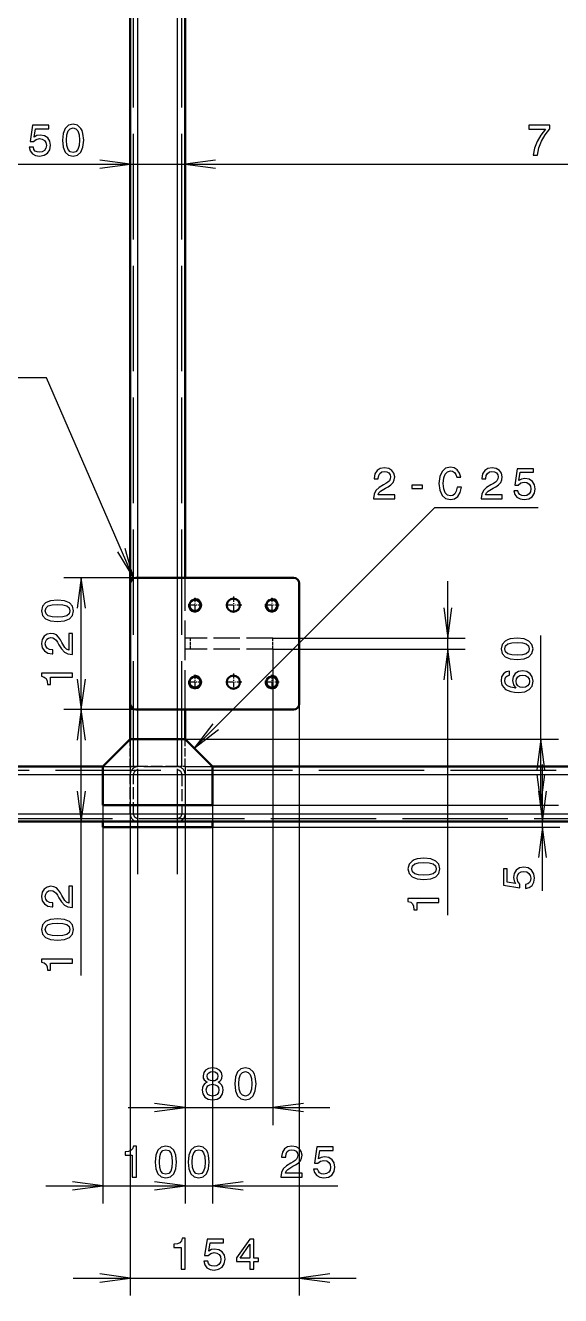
# Model space of a CAD drawing. Extents: x 0 to 1189, y 0 to 841.
# Drawn here: x 641.9 to 702.8, y 385.5 to 530.1 of the extents above; entities that cross this region are included whole.
import ezdxf

# ---------------------------------------------------------------- set-up
doc = ezdxf.new("R2010")
doc.units = 0
doc.linetypes.add('DASHDOT', pattern=[18.5, 12, -3, 0.5, -3])
doc.linetypes.add('DASHED', pattern=[15, 12, -3])

msp = doc.modelspace()

# ---------------------------------------------------------------- linework, layer by layer
at = {"color": 7, "linetype": 'DASHDOT', "lineweight": 25}
for p, q in [((654.67, 433.47), (654.67, 580.47)), ((659.17, 433.47), (659.17, 580.47)), ((139.37, 444.84), (804.47, 444.84)), ((132.92, 440.34), (810.92, 440.34))]:
    msp.add_line(p, q, dxfattribs=at)
at = {"color": 7, "linetype": 'DASHED', "lineweight": 25}
for p, q in [((654.17, 445.72), (654.17, 568.22)), ((654.67, 445.72), (654.67, 568.22)), ((654.67, 445.72), (654.67, 568.22)), ((654.67, 445.72), (654.67, 568.22)), ((659.17, 445.72), (659.17, 568.22)), ((659.17, 445.72), (659.17, 568.22)), ((659.17, 445.72), (659.17, 568.22)), ((659.67, 445.72), (659.67, 568.22)), ((195.29, 445.34), (748.54, 445.34)), ((194.79, 444.84), (749.04, 444.84)), ((194.79, 444.84), (749.04, 444.84)), ((194.79, 444.84), (749.04, 444.84)), ((189.79, 439.84), (754.04, 439.84)), ((190.29, 440.34), (753.54, 440.34)), ((190.29, 440.34), (753.54, 440.34)), ((190.29, 440.34), (753.54, 440.34))]:
    msp.add_line(p, q, dxfattribs=at)
at = {"color": 7, "lineweight": 50}
for p, q in [((653.79, 466.6), (653.79, 565.09)), ((660.04, 467.22), (660.04, 565.09)), ((672.42, 467.22), (654.42, 467.22)), ((653.79, 466.59), (653.79, 452.84)), ((673.04, 452.84), (673.04, 466.59)), ((653.79, 448.84), (653.79, 452.84)), ((654.42, 452.22), (672.42, 452.22)), ((660.04, 448.84), (660.04, 452.22)), ((653.79, 448.84), (650.67, 445.72)), ((660.04, 448.84), (653.79, 448.84)), ((663.17, 445.72), (660.04, 448.84)), ((616.79, 445.72), (650.67, 445.72)), ((650.67, 445.72), (650.67, 441.34)), ((663.17, 445.72), (715.04, 445.72)), ((663.17, 441.34), (663.17, 445.72)), ((650.67, 441.34), (663.17, 441.34)), ((616.79, 439.47), (715.04, 439.47)), ((650.67, 439.47), (650.67, 438.84)), ((663.17, 439.47), (663.17, 438.84)), ((663.17, 438.84), (650.67, 438.84))]:
    msp.add_line(p, q, dxfattribs=at)
at = {"color": 7, "lineweight": 25}
for p, q in [((654.67, 467.22), (654.67, 565.09)), ((659.17, 467.22), (659.17, 565.09)), ((560.67, 514.3), (653.79, 514.3)), ((642.02, 514.3), (666.54, 514.3)), ((660.04, 514.3), (748.17, 514.3)), ((644.25, 489.95), (623.66, 489.95)), ((654.17, 467.17), (644.25, 489.95)), ((661.08, 447.81), (688.48, 475.21)), ((688.48, 475.21), (700.25, 475.21)), ((654.42, 467.22), (646.22, 467.22)), ((648.22, 452.22), (648.22, 467.22)), ((689.96, 428.83), (689.96, 466.84)), ((670.04, 460.34), (691.96, 460.34)), ((700.56, 441.34), (700.56, 460.64)), ((670.04, 459.09), (670.04, 404.92)), ((670.04, 459.09), (691.96, 459.09)), ((653.79, 452.84), (653.79, 385.53)), ((673.04, 452.84), (673.04, 385.53)), ((654.42, 452.22), (646.22, 452.22)), ((654.42, 452.22), (646.22, 452.22)), ((648.22, 421.94), (648.22, 452.22)), ((654.67, 448.84), (654.67, 452.22)), ((659.17, 448.84), (659.17, 452.22)), ((660.04, 448.84), (702.56, 448.84)), ((660.04, 445.72), (660.04, 396.02)), ((660.04, 445.72), (660.04, 404.92)), ((700.74, 431.58), (700.74, 445.97)), ((616.79, 444.84), (650.67, 444.84)), ((663.17, 444.84), (715.04, 444.84)), ((650.67, 441.34), (650.67, 396.02)), ((663.17, 441.34), (663.17, 396.02)), ((663.17, 441.34), (663.17, 396.02)), ((663.17, 441.34), (702.56, 441.34)), ((616.79, 440.34), (715.04, 440.34)), ((663.17, 438.84), (702.74, 438.84)), ((653.54, 406.92), (676.54, 406.92)), ((644.17, 398.02), (669.67, 398.02)), ((653.54, 398.02), (677.44, 398.02)), ((647.29, 387.53), (679.54, 387.53))]:
    msp.add_line(p, q, dxfattribs=at)
at = {"color": 7, "linetype": 'DASHED', "lineweight": 25, "ltscale": 0.375}
for p, q in [((654.67, 452.22), (654.67, 467.22)), ((659.17, 452.22), (659.17, 467.22)), ((660.04, 452.22), (660.04, 467.22))]:
    msp.add_line(p, q, dxfattribs=at)
at = {"color": 7, "linetype": 'DASHED', "lineweight": 25, "ltscale": 8.46863e-05}
for p, q in [((653.79, 466.59), (653.79, 466.6)), ((653.79, 452.84), (653.79, 452.84))]:
    msp.add_line(p, q, dxfattribs=at)
at = {"color": 7, "linetype": 'DASHDOT', "lineweight": 25, "ltscale": 0.041055}
for p, q in [((661.99, 464.09), (660.35, 464.09)), ((670.74, 464.09), (669.1, 464.09)), ((661.99, 455.34), (660.35, 455.34)), ((670.74, 455.34), (669.1, 455.34))]:
    msp.add_line(p, q, dxfattribs=at)
at = {"color": 7, "linetype": 'DASHDOT', "lineweight": 25, "ltscale": 0.041056}
for p, q in [((661.17, 464.92), (661.17, 463.27)), ((669.92, 464.92), (669.92, 463.27)), ((661.17, 456.17), (661.17, 454.52)), ((669.92, 456.17), (669.92, 454.52))]:
    msp.add_line(p, q, dxfattribs=at)
at = {"color": 7, "linetype": 'DASHDOT', "lineweight": 25, "ltscale": 0.048752}
for p, q in [((666.52, 464.09), (664.57, 464.09)), ((666.52, 455.34), (664.57, 455.34))]:
    msp.add_line(p, q, dxfattribs=at)
at = {"color": 7, "linetype": 'DASHDOT', "lineweight": 25, "ltscale": 0.04875}
for p, q in [((665.54, 465.07), (665.54, 463.12)), ((665.54, 456.32), (665.54, 454.37))]:
    msp.add_line(p, q, dxfattribs=at)
at = {"color": 7, "linetype": 'DASHED', "lineweight": 25, "ltscale": 0.03125}
for p, q in [((660.04, 459.09), (660.04, 460.34)), ((660.67, 459.09), (660.67, 460.34)), ((670.04, 459.09), (670.04, 460.34))]:
    msp.add_line(p, q, dxfattribs=at)
at = {"color": 7, "linetype": 'DASHED', "lineweight": 25, "ltscale": 0.25}
for p, q in [((670.04, 460.34), (660.04, 460.34)), ((670.04, 459.09), (660.04, 459.09))]:
    msp.add_line(p, q, dxfattribs=at)
at = {"color": 7, "linetype": 'DASHED', "lineweight": 25, "ltscale": 0.078125}
for p, q in [((653.79, 445.72), (653.79, 448.84)), ((654.67, 445.72), (654.67, 448.84)), ((659.17, 445.72), (659.17, 448.84)), ((660.04, 445.72), (660.04, 448.84))]:
    msp.add_line(p, q, dxfattribs=at)
at = {"color": 7, "linetype": 'DASHED', "lineweight": 25, "ltscale": 0.3125}
for p, q in [((650.67, 445.72), (663.17, 445.72)), ((650.67, 444.84), (663.17, 444.84)), ((663.17, 439.47), (650.67, 439.47))]:
    msp.add_line(p, q, dxfattribs=at)
at = {"color": 7, "linetype": 'DASHED', "lineweight": 25, "ltscale": 0.021875}
for p, q in [((654.67, 445.72), (653.79, 445.72)), ((660.04, 445.72), (659.17, 445.72))]:
    msp.add_line(p, q, dxfattribs=at)
at = {"color": 7, "linetype": 'DASHED', "lineweight": 25, "ltscale": 0.1125}
for p, q in [((659.17, 445.72), (654.67, 445.72)), ((653.79, 440.34), (653.79, 444.84)), ((654.17, 440.34), (654.17, 444.84)), ((659.67, 444.84), (659.67, 440.34)), ((660.04, 444.84), (660.04, 440.34))]:
    msp.add_line(p, q, dxfattribs=at)
at = {"color": 7, "linetype": 'DASHED', "lineweight": 25, "ltscale": 0.015625}
for p, q in [((653.79, 439.47), (653.79, 438.84)), ((653.79, 439.47), (653.79, 438.84)), ((660.04, 439.47), (660.04, 438.84)), ((660.04, 439.47), (660.04, 438.84))]:
    msp.add_line(p, q, dxfattribs=at)
at = {"color": 7, "lineweight": 25}
for points in [[(642.29, 516.21), (642.4, 515.8), (642.65, 515.47), (643.01, 515.27), (643.47, 515.2), (643.98, 515.29), (644.38, 515.54), (644.63, 515.93), (644.73, 516.43), (644.64, 516.9), (644.4, 517.27), (644.02, 517.51), (643.53, 517.59), (643.16, 517.53), (642.86, 517.37), (643, 518.31), (644.54, 518.31), (644.54, 518.72), (642.67, 518.72), (642.39, 516.87), (642.79, 516.87), (643.09, 517.1), (643.46, 517.19), (643.78, 517.13), (644.03, 516.97), (644.18, 516.73), (644.24, 516.41), (644.18, 516.09), (644.02, 515.84), (643.78, 515.69), (643.46, 515.63), (643.19, 515.67), (642.98, 515.78), (642.83, 515.96), (642.76, 516.21)], [(646.06, 517.01), (646.14, 516.22), (646.37, 515.65), (646.75, 515.31), (647.28, 515.2), (647.79, 515.31), (648.17, 515.65), (648.41, 516.22), (648.49, 517.01), (648.41, 517.79), (648.31, 518.11), (648.17, 518.36), (647.79, 518.71), (647.28, 518.82), (646.75, 518.71), (646.37, 518.36), (646.14, 517.79)], [(646.54, 517.01), (646.58, 517.62), (646.71, 518.06), (646.94, 518.31), (647.28, 518.4), (647.61, 518.31), (647.84, 518.06), (647.96, 517.62), (648, 517.01), (647.96, 516.39), (647.84, 515.95), (647.61, 515.7), (647.28, 515.61), (646.94, 515.7), (646.71, 515.95), (646.58, 516.39)], [(699.67, 515.3), (700.18, 515.3), (700.34, 516.13), (700.64, 516.91), (701.05, 517.63), (701.59, 518.3), (701.59, 518.72), (699.19, 518.72), (699.19, 518.26), (701.11, 518.26), (700.55, 517.58), (700.13, 516.87), (699.84, 516.12)], [(681.51, 476.21), (683.92, 476.21), (683.92, 476.64), (682.02, 476.64), (682.12, 476.88), (682.3, 477.07), (682.86, 477.43), (683.16, 477.58), (683.49, 477.8), (683.73, 478.05), (683.87, 478.35), (683.92, 478.69), (683.83, 479.11), (683.59, 479.44), (683.23, 479.66), (682.76, 479.73), (682.28, 479.65), (681.91, 479.41), (681.67, 479.03), (681.59, 478.53), (681.59, 478.46), (682.05, 478.46), (682.05, 478.5), (682.1, 478.84), (682.23, 479.1), (682.45, 479.26), (682.74, 479.31), (683.03, 479.26), (683.25, 479.14), (683.39, 478.94), (683.44, 478.69), (683.4, 478.46), (683.31, 478.26), (683.14, 478.09), (682.92, 477.94), (682.63, 477.78), (682.13, 477.47), (681.78, 477.13), (681.58, 476.73), (681.51, 476.22)], [(691.03, 477.51), (690.93, 477.08), (690.76, 476.78), (690.53, 476.59), (690.26, 476.53), (689.93, 476.62), (689.67, 476.9), (689.5, 477.34), (689.45, 477.96), (689.5, 478.57), (689.67, 479.02), (689.93, 479.29), (690.26, 479.38), (690.5, 479.33), (690.71, 479.19), (690.87, 478.96), (690.98, 478.65), (691.46, 478.65), (691.31, 479.13), (691.05, 479.49), (690.69, 479.72), (690.26, 479.8), (689.72, 479.68), (689.32, 479.32), (689.05, 478.74), (688.96, 477.96), (689.05, 477.17), (689.32, 476.59), (689.72, 476.23), (690.26, 476.11), (690.73, 476.21), (691.11, 476.47), (691.37, 476.91), (691.51, 477.51)], [(693.77, 476.21), (696.17, 476.21), (696.17, 476.64), (694.27, 476.64), (694.38, 476.88), (694.56, 477.07), (695.12, 477.43), (695.42, 477.58), (695.75, 477.8), (695.99, 478.05), (696.12, 478.35), (696.17, 478.69), (696.09, 479.11), (695.85, 479.44), (695.49, 479.66), (695.02, 479.73), (694.54, 479.65), (694.17, 479.41), (693.93, 479.03), (693.85, 478.53), (693.85, 478.46), (694.31, 478.46), (694.31, 478.5), (694.35, 478.84), (694.49, 479.1), (694.71, 479.26), (694.99, 479.31), (695.29, 479.26), (695.5, 479.14), (695.65, 478.94), (695.7, 478.69), (695.66, 478.46), (695.56, 478.26), (695.4, 478.09), (695.18, 477.94), (694.88, 477.78), (694.39, 477.47), (694.04, 477.13), (693.83, 476.73), (693.77, 476.22)], [(697.48, 477.12), (697.6, 476.71), (697.84, 476.38), (698.21, 476.18), (698.67, 476.11), (699.18, 476.2), (699.58, 476.44), (699.83, 476.84), (699.93, 477.34), (699.84, 477.81), (699.6, 478.18), (699.22, 478.42), (698.73, 478.5), (698.35, 478.44), (698.06, 478.27), (698.2, 479.22), (699.73, 479.22), (699.73, 479.63), (697.86, 479.63), (697.59, 477.77), (697.99, 477.77), (698.28, 478.01), (698.65, 478.1), (698.98, 478.04), (699.22, 477.88), (699.38, 477.63), (699.44, 477.32), (699.38, 477), (699.22, 476.75), (698.97, 476.59), (698.65, 476.54), (698.39, 476.57), (698.18, 476.69), (698.03, 476.87), (697.95, 477.12)], [(685.87, 477.36), (687.09, 477.36), (687.09, 477.76), (685.87, 477.76)], [(645.51, 462.24), (646.3, 462.32), (646.87, 462.55), (647.21, 462.93), (647.32, 463.46), (647.21, 463.97), (646.87, 464.35), (646.3, 464.59), (645.51, 464.67), (644.73, 464.59), (644.41, 464.49), (644.16, 464.35), (643.81, 463.97), (643.7, 463.46), (643.81, 462.93), (644.16, 462.55), (644.73, 462.32)], [(645.51, 462.72), (644.9, 462.76), (644.46, 462.89), (644.21, 463.12), (644.12, 463.46), (644.21, 463.79), (644.46, 464.02), (644.9, 464.14), (645.51, 464.18), (646.13, 464.14), (646.57, 464.02), (646.82, 463.79), (646.91, 463.46), (646.82, 463.12), (646.57, 462.89), (646.13, 462.76)], [(647.22, 458.49), (647.22, 460.89), (646.79, 460.89), (646.79, 458.99), (646.55, 459.1), (646.35, 459.28), (646, 459.84), (645.84, 460.14), (645.63, 460.47), (645.38, 460.71), (645.08, 460.84), (644.74, 460.89), (644.32, 460.81), (643.98, 460.57), (643.77, 460.21), (643.7, 459.74), (643.78, 459.26), (644.02, 458.89), (644.4, 458.65), (644.9, 458.57), (644.97, 458.57), (644.97, 459.03), (644.93, 459.03), (644.58, 459.07), (644.33, 459.21), (644.17, 459.43), (644.12, 459.71), (644.17, 460.01), (644.29, 460.22), (644.49, 460.36), (644.74, 460.42), (644.97, 460.38), (645.16, 460.28), (645.34, 460.12), (645.49, 459.9), (645.65, 459.6), (645.96, 459.11), (646.29, 458.76), (646.7, 458.55), (647.21, 458.49)], [(697.85, 457.91), (698.65, 457.98), (699.21, 458.22), (699.55, 458.6), (699.67, 459.12), (699.55, 459.64), (699.21, 460.02), (698.65, 460.25), (697.85, 460.33), (697.07, 460.25), (696.76, 460.16), (696.5, 460.02), (696.16, 459.64), (696.04, 459.12), (696.16, 458.6), (696.5, 458.22), (697.07, 457.98)], [(697.85, 458.39), (697.24, 458.43), (696.81, 458.56), (696.55, 458.79), (696.46, 459.12), (696.55, 459.46), (696.81, 459.68), (697.24, 459.81), (697.85, 459.85), (698.47, 459.81), (698.91, 459.68), (699.17, 459.46), (699.25, 459.12), (699.17, 458.79), (698.91, 458.56), (698.47, 458.43)], [(647.22, 455.89), (647.22, 456.35), (643.7, 456.35), (643.7, 456.01), (644, 455.92), (644.21, 455.74), (644.33, 455.46), (644.37, 455.08), (644.73, 455.08), (644.73, 455.89)], [(697.01, 456.6), (696.6, 456.5), (696.3, 456.28), (696.1, 455.94), (696.04, 455.49), (696.07, 455.2), (696.17, 454.94), (696.33, 454.71), (696.55, 454.52), (696.83, 454.37), (697.16, 454.26), (697.56, 454.19), (698.01, 454.17), (698.73, 454.25), (699.25, 454.5), (699.56, 454.89), (699.67, 455.44), (699.57, 455.93), (699.34, 456.3), (698.96, 456.54), (698.49, 456.63), (698.01, 456.54), (697.64, 456.31), (697.41, 455.95), (697.33, 455.51), (697.43, 455.03), (697.72, 454.67), (697.16, 454.75), (696.77, 454.91), (696.53, 455.16), (696.45, 455.5), (696.49, 455.75), (696.59, 455.94), (696.77, 456.07), (697.01, 456.13)], [(698.5, 456.14), (698.81, 456.08), (699.06, 455.94), (699.22, 455.72), (699.27, 455.43), (699.22, 455.14), (699.06, 454.91), (698.82, 454.76), (698.5, 454.72), (698.19, 454.77), (697.95, 454.91), (697.8, 455.14), (697.74, 455.45), (697.8, 455.73), (697.95, 455.94), (698.18, 456.08)], [(687.25, 432.87), (688.04, 432.95), (688.6, 433.18), (688.95, 433.56), (689.06, 434.09), (688.95, 434.61), (688.6, 434.98), (688.04, 435.22), (687.25, 435.3), (686.46, 435.22), (686.15, 435.12), (685.89, 434.98), (685.55, 434.61), (685.43, 434.09), (685.55, 433.56), (685.9, 433.18), (686.46, 432.95)], [(687.25, 433.36), (686.64, 433.4), (686.2, 433.52), (685.94, 433.75), (685.85, 434.09), (685.94, 434.42), (686.2, 434.65), (686.64, 434.77), (687.25, 434.81), (687.86, 434.77), (688.3, 434.65), (688.56, 434.42), (688.64, 434.09), (688.56, 433.75), (688.3, 433.52), (687.86, 433.4)], [(698.83, 431.85), (699.24, 431.96), (699.56, 432.21), (699.77, 432.57), (699.84, 433.03), (699.75, 433.54), (699.5, 433.94), (699.11, 434.19), (698.61, 434.29), (698.14, 434.2), (697.77, 433.96), (697.53, 433.58), (697.45, 433.1), (697.51, 432.72), (697.67, 432.42), (696.73, 432.57), (696.73, 434.1), (696.32, 434.1), (696.32, 432.23), (698.17, 431.95), (698.17, 432.35), (697.93, 432.65), (697.85, 433.02), (697.9, 433.34), (698.07, 433.59), (698.31, 433.75), (698.63, 433.8), (698.95, 433.75), (699.2, 433.58), (699.35, 433.34), (699.41, 433.02), (699.37, 432.75), (699.26, 432.55), (699.07, 432.39), (698.83, 432.32)], [(647.22, 429.7), (647.22, 432.11), (646.79, 432.11), (646.79, 430.2), (646.55, 430.31), (646.35, 430.49), (646, 431.05), (645.84, 431.35), (645.63, 431.68), (645.38, 431.92), (645.08, 432.05), (644.74, 432.11), (644.32, 432.02), (643.98, 431.78), (643.77, 431.42), (643.7, 430.95), (643.78, 430.47), (644.02, 430.1), (644.4, 429.86), (644.9, 429.78), (644.97, 429.78), (644.97, 430.24), (644.93, 430.24), (644.58, 430.28), (644.33, 430.42), (644.17, 430.64), (644.12, 430.93), (644.17, 431.22), (644.29, 431.43), (644.49, 431.58), (644.74, 431.63), (644.97, 431.59), (645.16, 431.49), (645.34, 431.33), (645.49, 431.11), (645.65, 430.81), (645.96, 430.32), (646.29, 429.97), (646.7, 429.77), (647.21, 429.7)], [(688.96, 430.26), (688.96, 430.72), (685.43, 430.72), (685.43, 430.38), (685.74, 430.29), (685.95, 430.1), (686.07, 429.83), (686.11, 429.44), (686.47, 429.44), (686.47, 430.26)], [(645.51, 425.98), (646.3, 426.05), (646.87, 426.29), (647.21, 426.67), (647.32, 427.19), (647.21, 427.71), (646.87, 428.09), (646.3, 428.32), (645.51, 428.4), (644.73, 428.32), (644.41, 428.23), (644.16, 428.09), (643.81, 427.71), (643.7, 427.19), (643.81, 426.67), (644.16, 426.29), (644.73, 426.05)], [(645.51, 426.46), (644.9, 426.5), (644.46, 426.63), (644.21, 426.86), (644.12, 427.19), (644.21, 427.53), (644.46, 427.75), (644.9, 427.88), (645.51, 427.92), (646.13, 427.88), (646.57, 427.75), (646.82, 427.53), (646.91, 427.19), (646.82, 426.86), (646.57, 426.63), (646.13, 426.5)], [(647.22, 423.37), (647.22, 423.83), (643.7, 423.83), (643.7, 423.48), (644, 423.39), (644.21, 423.21), (644.33, 422.93), (644.37, 422.55), (644.73, 422.55), (644.73, 423.37)], [(662.55, 409.8), (662.29, 409.66), (662.12, 409.47), (662.01, 409.22), (661.97, 408.92), (662.05, 408.47), (662.28, 408.12), (662.66, 407.9), (663.18, 407.82), (663.68, 407.9), (664.06, 408.12), (664.29, 408.47), (664.38, 408.92), (664.34, 409.22), (664.23, 409.47), (664.05, 409.66), (663.8, 409.8), (664, 409.93), (664.14, 410.09), (664.23, 410.29), (664.26, 410.54), (664.18, 410.9), (663.97, 411.19), (663.62, 411.37), (663.18, 411.44), (662.72, 411.37), (662.38, 411.19), (662.16, 410.9), (662.09, 410.54), (662.11, 410.29), (662.2, 410.09)], [(662.57, 410.5), (662.61, 410.72), (662.73, 410.89), (662.92, 411), (663.18, 411.04), (663.43, 411), (663.62, 410.89), (663.74, 410.72), (663.79, 410.5), (663.74, 410.27), (663.62, 410.1), (663.43, 409.98), (663.18, 409.95), (662.92, 409.99), (662.73, 410.1), (662.61, 410.27)], [(665.7, 409.63), (665.77, 408.84), (666.01, 408.27), (666.39, 407.93), (666.91, 407.82), (667.43, 407.93), (667.81, 408.27), (668.04, 408.84), (668.12, 409.63), (668.04, 410.41), (667.95, 410.73), (667.81, 410.98), (667.43, 411.33), (666.91, 411.44), (666.39, 411.33), (666.01, 410.98), (665.77, 410.41)], [(666.18, 409.63), (666.22, 410.24), (666.35, 410.68), (666.57, 410.93), (666.91, 411.02), (667.24, 410.93), (667.47, 410.68), (667.6, 410.24), (667.64, 409.63), (667.6, 409.01), (667.47, 408.57), (667.24, 408.32), (666.91, 408.23), (666.57, 408.32), (666.35, 408.57), (666.22, 409.01)], [(662.45, 408.93), (662.5, 409.2), (662.65, 409.4), (662.87, 409.53), (663.18, 409.58), (663.47, 409.53), (663.7, 409.4), (663.85, 409.2), (663.9, 408.93), (663.85, 408.64), (663.7, 408.43), (663.47, 408.29), (663.18, 408.24), (662.87, 408.29), (662.65, 408.43), (662.5, 408.64)], [(654.03, 399.02), (654.49, 399.02), (654.49, 402.54), (654.15, 402.54), (654.05, 402.23), (653.87, 402.03), (653.6, 401.91), (653.21, 401.87), (653.21, 401.51), (654.03, 401.51)], [(656.64, 400.73), (656.72, 399.94), (656.95, 399.37), (657.33, 399.03), (657.86, 398.92), (658.38, 399.03), (658.75, 399.37), (658.99, 399.94), (659.07, 400.73), (658.99, 401.51), (658.89, 401.83), (658.75, 402.08), (658.38, 402.43), (657.86, 402.54), (657.33, 402.43), (656.95, 402.08), (656.72, 401.51)], [(657.13, 400.73), (657.17, 401.34), (657.29, 401.78), (657.52, 402.03), (657.86, 402.12), (658.19, 402.03), (658.42, 401.78), (658.54, 401.34), (658.58, 400.73), (658.54, 400.11), (658.42, 399.67), (658.19, 399.42), (657.86, 399.33), (657.52, 399.42), (657.29, 399.67), (657.17, 400.11)], [(660.38, 400.73), (660.45, 399.94), (660.69, 399.37), (661.07, 399.03), (661.59, 398.92), (662.11, 399.03), (662.49, 399.37), (662.72, 399.94), (662.8, 400.73), (662.72, 401.51), (662.63, 401.83), (662.49, 402.08), (662.11, 402.43), (661.59, 402.54), (661.07, 402.43), (660.69, 402.08), (660.45, 401.51)], [(660.86, 400.73), (660.9, 401.34), (661.03, 401.78), (661.25, 402.03), (661.59, 402.12), (661.93, 402.03), (662.15, 401.78), (662.28, 401.34), (662.32, 400.73), (662.28, 400.11), (662.15, 399.67), (661.93, 399.42), (661.59, 399.33), (661.25, 399.42), (661.03, 399.67), (660.9, 400.11)], [(670.96, 399.02), (673.36, 399.02), (673.36, 399.45), (671.46, 399.45), (671.57, 399.69), (671.75, 399.88), (672.31, 400.24), (672.61, 400.39), (672.94, 400.61), (673.18, 400.86), (673.31, 401.16), (673.36, 401.5), (673.28, 401.92), (673.04, 402.25), (672.68, 402.47), (672.21, 402.54), (671.72, 402.46), (671.36, 402.22), (671.12, 401.84), (671.04, 401.34), (671.04, 401.27), (671.5, 401.27), (671.5, 401.31), (671.54, 401.65), (671.68, 401.91), (671.89, 402.07), (672.18, 402.12), (672.47, 402.07), (672.69, 401.95), (672.83, 401.75), (672.88, 401.5), (672.85, 401.27), (672.75, 401.07), (672.59, 400.9), (672.37, 400.75), (672.07, 400.59), (671.58, 400.28), (671.23, 399.95), (671.02, 399.54), (670.96, 399.03)], [(674.67, 399.93), (674.78, 399.52), (675.03, 399.19), (675.39, 398.99), (675.86, 398.92), (676.37, 399.01), (676.77, 399.25), (677.02, 399.65), (677.11, 400.15), (677.03, 400.62), (676.79, 400.99), (676.41, 401.23), (675.92, 401.31), (675.54, 401.25), (675.25, 401.08), (675.39, 402.03), (676.92, 402.03), (676.92, 402.44), (675.05, 402.44), (674.77, 400.59), (675.18, 400.59), (675.47, 400.82), (675.84, 400.91), (676.17, 400.85), (676.41, 400.69), (676.57, 400.44), (676.62, 400.13), (676.57, 399.81), (676.41, 399.56), (676.16, 399.41), (675.84, 399.35), (675.58, 399.39), (675.37, 399.5), (675.22, 399.68), (675.14, 399.93)], [(659.59, 388.53), (660.05, 388.53), (660.05, 392.05), (659.71, 392.05), (659.62, 391.75), (659.44, 391.54), (659.16, 391.42), (658.77, 391.38), (658.77, 391.02), (659.59, 391.02)], [(662.17, 389.44), (662.28, 389.03), (662.53, 388.7), (662.89, 388.5), (663.35, 388.43), (663.86, 388.52), (664.26, 388.77), (664.51, 389.16), (664.61, 389.66), (664.52, 390.13), (664.28, 390.5), (663.9, 390.74), (663.41, 390.82), (663.04, 390.76), (662.74, 390.6), (662.88, 391.54), (664.42, 391.54), (664.42, 391.95), (662.55, 391.95), (662.27, 390.1), (662.67, 390.1), (662.96, 390.33), (663.34, 390.42), (663.66, 390.36), (663.91, 390.2), (664.06, 389.96), (664.12, 389.64), (664.06, 389.32), (663.9, 389.07), (663.66, 388.92), (663.34, 388.86), (663.07, 388.9), (662.86, 389.01), (662.71, 389.19), (662.64, 389.44)], [(667.43, 388.53), (667.89, 388.53), (667.89, 389.4), (668.39, 389.4), (668.39, 389.8), (667.89, 389.8), (667.89, 391.95), (667.43, 391.95), (665.89, 389.84), (665.89, 389.4), (667.43, 389.4)], [(666.32, 389.8), (667.43, 391.37), (667.43, 389.8)]]:
    msp.add_lwpolyline(points, close=True, dxfattribs=at)
for points in [[(650.32, 513.84), (653.79, 514.3), (650.32, 514.75)], [(650.32, 513.84), (653.79, 514.3), (650.32, 514.75)], [(663.51, 514.75), (660.04, 514.3), (663.51, 513.84)], [(663.51, 514.75), (660.04, 514.3), (663.51, 513.84)], [(652.36, 470.17), (654.17, 467.17), (653.2, 470.53)], [(648.68, 463.75), (648.22, 467.22), (647.76, 463.75)], [(689.5, 463.81), (689.96, 460.34), (690.41, 463.81)], [(690.41, 455.62), (689.96, 459.09), (689.5, 455.62)], [(647.76, 455.69), (648.22, 452.22), (648.68, 455.69)], [(648.68, 448.75), (648.22, 452.22), (647.76, 448.75)], [(663.21, 450.58), (661.08, 447.81), (663.86, 449.94)], [(701.02, 445.37), (700.56, 448.84), (700.11, 445.37)], [(700.11, 444.81), (700.56, 441.34), (701.02, 444.81)], [(647.76, 442.94), (648.22, 439.47), (648.68, 442.94)], [(700.28, 442.94), (700.74, 439.47), (701.2, 442.94)], [(701.2, 435.37), (700.74, 438.84), (700.28, 435.37)], [(656.57, 406.46), (660.04, 406.92), (656.57, 407.38)], [(673.51, 407.38), (670.04, 406.92), (673.51, 406.46)], [(647.2, 397.56), (650.67, 398.02), (647.2, 398.47)], [(656.57, 397.56), (660.04, 398.02), (656.57, 398.47)], [(666.64, 398.47), (663.17, 398.02), (666.64, 397.56)], [(666.64, 398.47), (663.17, 398.02), (666.64, 397.56)], [(650.32, 387.07), (653.79, 387.53), (650.32, 387.99)], [(676.51, 387.99), (673.04, 387.53), (676.51, 387.07)]]:
    msp.add_lwpolyline(points, dxfattribs=at)
at = {"color": 7, "lineweight": 50}
for centre, radius in [((661.17, 464.09), 0.632), ((665.54, 464.09), 0.75), ((669.92, 464.09), 0.632), ((661.17, 455.34), 0.632), ((665.54, 455.34), 0.75), ((669.92, 455.34), 0.632)]:
    msp.add_circle(centre, radius, dxfattribs=at)
for centre, start, end in [((654.42, 466.59), 90, 180), ((672.42, 466.59), 0, 90), ((654.42, 452.84), 180, 270), ((672.42, 452.84), 270, 360)]:
    msp.add_arc(centre, 0.625, start, end, dxfattribs=at)
at = {"color": 7, "lineweight": 25}
for centre in [(661.17, 464.09), (669.92, 464.09), (661.17, 455.34), (669.92, 455.34)]:
    msp.add_arc(centre, 0.75, 170, 100, dxfattribs=at)
at = {"color": 7, "linetype": 'DASHED', "lineweight": 25}
for centre, radius, start, end in [((654.67, 444.84), 0.875, 90, 180), ((654.67, 444.84), 0.5, 90, 180), ((659.17, 444.84), 0.875, 360, 90), ((659.17, 444.84), 0.5, 360, 90), ((654.67, 440.34), 0.875, 180, 270), ((654.67, 440.34), 0.5, 180, 270), ((659.17, 440.34), 0.875, 270, 360), ((659.17, 440.34), 0.5, 270, 360)]:
    msp.add_arc(centre, radius, start, end, dxfattribs=at)

doc.saveas('drawing.dxf')
